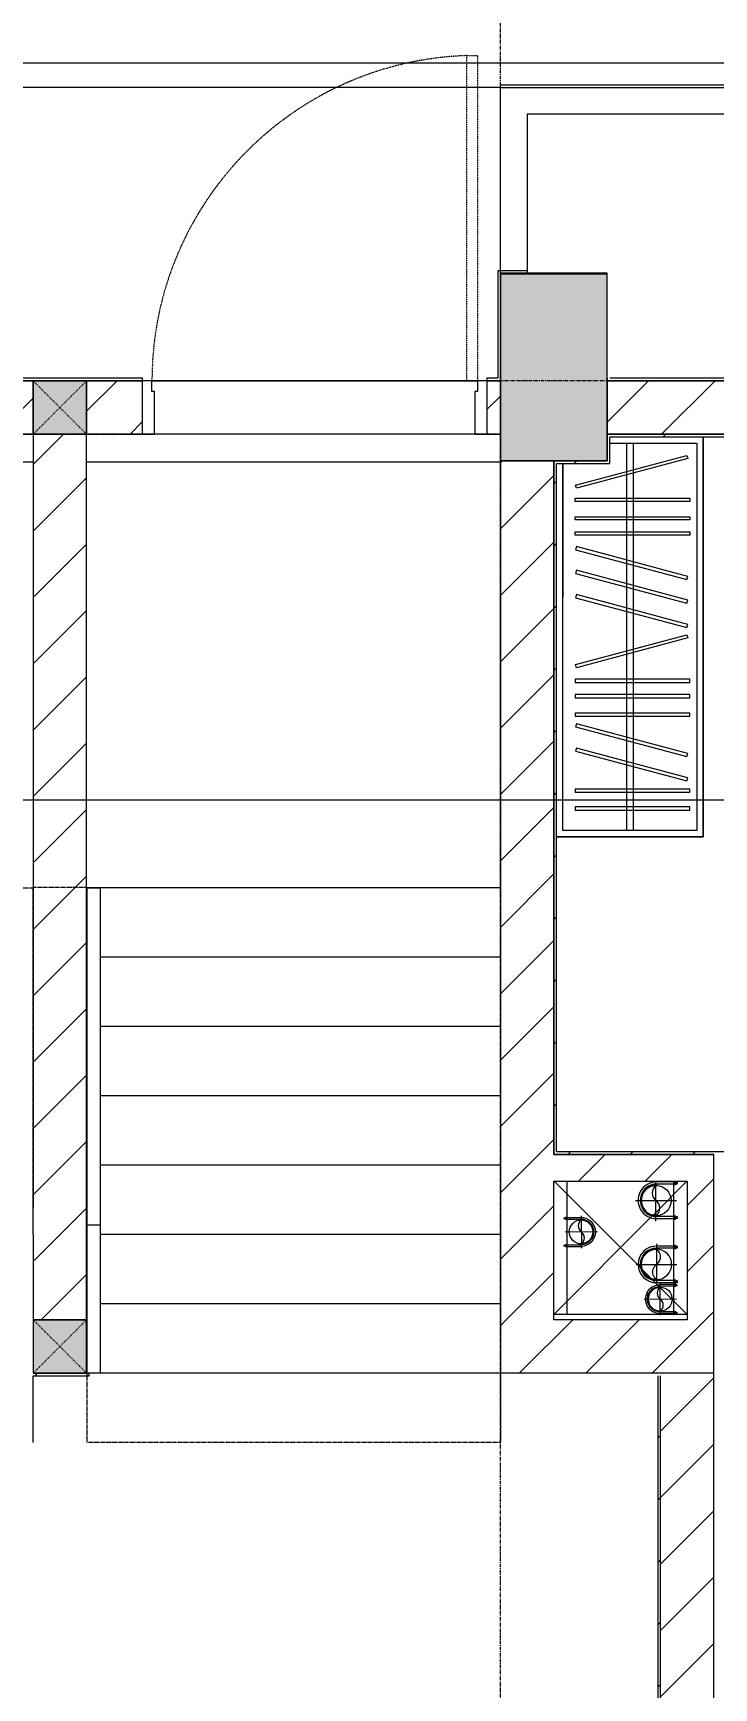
# Model space of a CAD drawing. Header units: millimetres. Extents: x 5356 to 209803, y -16346 to 109894.
# Drawn here: x 116502 to 119053, y 73337 to 79541 of the extents above; entities that cross this region are included whole.
import ezdxf

# ---------------------------------------------------------------- set-up
doc = ezdxf.new("R2010")
doc.units = ezdxf.units.MM
for name, pattern in [('Dash', [6, 3, -3]), ('Grid Line', [22.225, 12.7, -3.175, 3.175, -3.175]), ('IMPORT-CENTER _3_', [10.16, 6.35, -1.27, 1.27, -1.27]), ('NET VAN', [1.06, 0.53, -0.53]), ('Overhead', [3.96875, 2.38125, -1.5875])]:
    doc.linetypes.add(name, pattern=pattern)
for name, color, linetype, lineweight in [('0-1', 7, 'Continuous', 5), ('0-2', 9, 'Continuous', 9), ('A-ANNO-DIMS', 211, 'Continuous', 9), ('A-ANNO-DIMS-220', 211, 'Continuous', 9), ('A-DETL-GENF-2', 9, 'NET VAN', 9), ('A-DOOR', 31, 'Continuous', 9), ('A-DOOR-FRAM', 31, 'Continuous', 9), ('A-FLOR', 192, 'Continuous', 9), ('A-FLOR-1', 9, 'Continuous', 9), ('A-FLOR-HRAL', 11, 'Continuous', 9), ('A-WALL', 113, 'Continuous', 9), ('A-WALL-3', 113, 'Continuous', 18), ('A-WALL-PATT-2', 9, 'Continuous', 9), ('A-WALL-PATT-3', 111, 'Continuous', 9), ('G-IMPT', 8, 'Continuous', 9), ('G-IMPT-2', 8, 'IMPORT-CENTER _3_', 9), ('I-FURN-1', 9, 'Continuous', 9), ('I-WALL-1', 253, 'Continuous', 18), ('I-WALL-3', 2, 'Continuous', 18), ('M-EQPM', 50, 'Continuous', 9), ('S-BEAM-1', 9, 'Continuous', 9), ('S-COLS', 52, 'Continuous', 9), ('S-COLS-1', 254, 'Continuous', 5), ('S-COLS-2', 253, 'Continuous', 18), ('S-COLS-4', 52, 'Continuous', 18), ('S-COLS-5', 52, 'Dash', 9), ('S-COLS-HDLN', 52, 'Dash', 9), ('S-GRID-1', 1, 'Grid Line', 9), ('S-STRS', 31, 'Continuous', 9), ('S-STRS-MBND', 31, 'Overhead', 9)]:
    doc.layers.add(name, color=color, linetype=linetype, lineweight=lineweight)
doc.styles.add('Arial_2', font='arial_0.ttf', dxfattribs={"width": 0.9, "height": 660})
doc.dimstyles.new('1_Dim_chi_tiet_khu_đất_2', dxfattribs={"dimscale": 304.8, "dimtxt": 673.371204, "dimasz": 0.866142, "dimexe": 0.721785, "dimexo": 0.0625, "dimgap": 0.072178, "dimtad": 1, "dimdec": 0, "dimrnd": 5, "dimzin": 0, "dimdsep": 46, "dimtxsty": 'Arial_2', "dimblk1": 'OBLIQUE', "dimblk2": 'OBLIQUE', "dimsah": 1, "dimcen": 0.09, "dimdle": 0.721785, "dimazin": 0, "dimtfac": 1, "dimtdec": 4, "dimtix": 1, "dimtmove": 0, "dimatfit": 3, "dimfxl": 2.165354, "dimfxlon": 1, "dimtvp": 1, "dimtolj": 1, "dimtzin": 0, "dimarcsym": 2})
pattern_1 = [(45, (0, 0), (-116.67262, 116.67262), [])]
pattern_2 = [(45, (0, 0), (-124.4508, 124.4508), [])]

# ---------------------------------------------------------------- blocks, each defined once
blk = doc.blocks.new('NCV_TKTC_KET CAU_rvt-1-TKCS_MB ĐỊNH VỊ MỐC TỌA ĐỘ CÔNG TRÌNH')
at = {"layer": 'S-COLS-1'}
blk.add_hatch(color=256, dxfattribs=at).paths.add_polyline_path([(118252.6, 77936.9), (118652.6, 77936.9), (118652.6, 78636.9), (118252.6, 78636.9), (118252.6, 78334.4)])
at = {"layer": 'A-FLOR-1'}
blk.add_line((118952.5, 74737.4), (118452.6, 74737.4), dxfattribs=at)
at = {"layer": 'S-BEAM-1'}
for p, q in [((114952.6, 77933.3), (116502.6, 77933.3)), ((116702.6, 77933.3), (118252.6, 77933.3))]:
    blk.add_line(p, q, dxfattribs=at)
at = {"layer": 'S-COLS-2'}
for p, q in [((118652.6, 78636.9), (118252.6, 78636.9)), ((118252.6, 78636.9), (118252.6, 77936.9)), ((118652.6, 77936.9), (118652.6, 78636.9)), ((118252.6, 77936.9), (118652.6, 77936.9))]:
    blk.add_line(p, q, dxfattribs=at)
blk = doc.blocks.new('TU QUAN AO-SUITE ROOM_3 - TU QUAN AO-SUITE ROOM_3-V130-TKCS_MB ĐỊNH VỊ MỐC TỌA ĐỘ CÔNG TRÌNH')
at = {"layer": 'I-FURN-1'}
for p, q in [((0, -1500), (0, 0)), ((0, 0), (0, -1500)), ((-350, -24), (-24, -24)), ((-287, -24), (-287, -576)), ((-263, -24), (-263, -576)), ((-24, -24), (-24, -1476)), ((-526, -1476), (-526, -100)), ((-526, -100), (-526, -600)), ((-478.3, -181.1), (-61.3, -69.4)), ((-58.2, -80.9), (-475.2, -192.7)), ((-61.3, -69.4), (-58.2, -80.9)), ((-475.2, -192.7), (-478.3, -181.1)), ((-480.1, -229.7), (-50.1, -229.7)), ((-480.1, -241.7), (-480.1, -229.7)), ((-50.1, -241.7), (-480.1, -241.7)), ((-50.1, -229.7), (-50.1, -241.7)), ((-480.1, -299.2), (-50.1, -299.2)), ((-480.1, -311.2), (-480.1, -299.2)), ((-50.1, -299.2), (-50.1, -311.2)), ((-50.1, -311.2), (-480.1, -311.2)), ((-480.1, -356.4), (-50.1, -356.4)), ((-480.1, -368.4), (-480.1, -356.4)), ((-50.1, -368.4), (-480.1, -368.4)), ((-50.1, -356.4), (-50.1, -368.4)), ((-475.2, -411.5), (-478.3, -423.1)), ((-478.3, -423.1), (-61.3, -534.9)), ((-58.2, -523.3), (-475.2, -411.5)), ((-475.2, -500.3), (-478.3, -511.9)), ((-478.3, -511.9), (-61.3, -623.6)), ((-58.2, -612.1), (-475.2, -500.3)), ((-61.3, -534.9), (-58.2, -523.3)), ((-526, -1476), (-526, -600)), ((-475.2, -591.5), (-478.3, -603.1)), ((-478.3, -603.1), (-61.3, -714.9)), ((-58.2, -703.3), (-475.2, -591.5)), ((-287, -576), (-287, -1476)), ((-263, -576), (-263, -1476)), ((-61.3, -623.6), (-58.2, -612.1)), ((-478.3, -853.9), (-61.3, -742.1)), ((-61.3, -714.9), (-58.2, -703.3)), ((-61.3, -742.1), (-58.2, -753.7)), ((-58.2, -753.7), (-475.2, -865.5)), ((-475.2, -865.5), (-478.3, -853.9)), ((-480.1, -908.6), (-480.1, -920.6)), ((-480.1, -908.6), (-480.1, -920.6)), ((-50.1, -908.6), (-480.1, -908.6)), ((-480.1, -920.6), (-50.1, -920.6)), ((-50.1, -920.6), (-50.1, -908.6)), ((-480.1, -965.8), (-480.1, -977.8)), ((-480.1, -965.8), (-480.1, -977.8)), ((-50.1, -965.8), (-480.1, -965.8)), ((-480.1, -977.8), (-50.1, -977.8)), ((-50.1, -977.8), (-50.1, -965.8)), ((-480.1, -1035.3), (-480.1, -1047.3)), ((-480.1, -1035.3), (-480.1, -1047.3)), ((-50.1, -1035.3), (-480.1, -1035.3)), ((-480.1, -1047.3), (-50.1, -1047.3)), ((-50.1, -1047.3), (-50.1, -1035.3)), ((-475.2, -1075.3), (-478.3, -1086.9)), ((-478.3, -1086.9), (-61.3, -1198.6)), ((-58.2, -1187.1), (-475.2, -1075.3)), ((-475.2, -1166.5), (-478.3, -1178.1)), ((-478.3, -1178.1), (-61.3, -1289.9)), ((-58.2, -1278.3), (-475.2, -1166.5)), ((-61.3, -1198.6), (-58.2, -1187.1)), ((-61.3, -1289.9), (-58.2, -1278.3)), ((-480.1, -1320.5), (-480.1, -1332.5)), ((-480.1, -1320.5), (-480.1, -1332.5)), ((-50.1, -1320.5), (-480.1, -1320.5)), ((-480.1, -1332.5), (-50.1, -1332.5)), ((-50.1, -1332.5), (-50.1, -1320.5)), ((-480.1, -1386.9), (-480.1, -1398.9)), ((-480.1, -1386.9), (-480.1, -1398.9)), ((-50.1, -1386.9), (-480.1, -1386.9)), ((-480.1, -1398.9), (-50.1, -1398.9)), ((-50.1, -1398.9), (-50.1, -1386.9)), ((-24, -1476), (-526, -1476)), ((-550, -1500), (0, -1500)), ((0, -1500), (-550, -1500))]:
    blk.add_line(p, q, dxfattribs=at)
blk = doc.blocks.new('NCV_TKTC_TANG 1_rvt-1-TKCS_MB ĐỊNH VỊ MỐC TỌA ĐỘ CÔNG TRÌNH')
at = {"layer": 'A-WALL-PATT-2'}
h = blk.add_hatch(dxfattribs=at)
h.set_pattern_fill('FP_3', color=256, style=0, pattern_type=2)
h.set_pattern_definition(pattern_1)
h.paths.add_polyline_path([(122242.6, 78026.9), (122252.6, 78026.9), (122252.6, 78036.9), (118652.6, 78036.9), (118652.6, 78026.9), (121558, 78026.9)])
h = blk.add_hatch(dxfattribs=at)
h.set_pattern_fill('FP_3', color=256, style=0, pattern_type=2)
h.set_pattern_definition(pattern_1)
h.paths.add_polyline_path([(118462.6, 75346.9), (118462.6, 77936.9), (118452.6, 77936.9), (118452.6, 75346.9)])
h = blk.add_hatch(dxfattribs=at)
h.set_pattern_fill('FP_3', color=256, style=0, pattern_type=2)
h.set_pattern_definition(pattern_1)
h.paths.add_polyline_path([(118662.6, 77926.9), (118662.6, 77936.9), (118462.6, 77936.9), (118462.6, 77926.9)])
h = blk.add_hatch(dxfattribs=at)
h.set_pattern_fill('FP_3', color=256, style=0, pattern_type=2)
h.set_pattern_definition(pattern_1)
h.paths.add_polyline_path([(119152.6, 75336.9), (119152.6, 75346.9), (118452.6, 75346.9), (118452.6, 75336.9), (119137.2, 75336.9)])
h.paths.add_polyline_path([(119952.6, 75336.9), (122752.6, 75336.9), (122752.6, 75346.9), (119952.6, 75346.9)])
at = {"layer": 'I-WALL-1'}
for p, q in [((120852.6, 78036.9), (118652.6, 78036.9)), ((118652.6, 78036.9), (118652.6, 78026.9)), ((118652.6, 78026.9), (118652.6, 77936.9)), ((118662.6, 78026.9), (122242.6, 78026.9)), ((118662.6, 77936.9), (118662.6, 78026.9)), ((118462.6, 77936.9), (118452.6, 77936.9)), ((118452.6, 77936.9), (118452.6, 75346.9)), ((118652.6, 77936.9), (118462.6, 77936.9)), ((118462.6, 75346.9), (118462.6, 77926.9)), ((118462.6, 77926.9), (118662.6, 77926.9)), ((118662.6, 77926.9), (118662.6, 77936.9)), ((118452.6, 75346.9), (118452.6, 75336.9)), ((118452.6, 75336.9), (119052.6, 75336.9)), ((119152.6, 75346.9), (118462.6, 75346.9))]:
    blk.add_line(p, q, dxfattribs=at)
at = {"layer": 'I-FURN-1'}
blk.add_blockref('TU QUAN AO-SUITE ROOM_3 - TU QUAN AO-SUITE ROOM_3-V130-TKCS_MB ĐỊNH VỊ MỐC TỌA ĐỘ CÔNG TRÌNH', (119012.6, 78026.9), dxfattribs=at)
blk = doc.blocks.new('FD_01 - FD_01-1200x2200mm-1787917-TKCS_MB ĐỊNH VỊ MỐC TỌA ĐỘ CÔNG TRÌNH')
at = {"layer": 'A-DETL-GENF-2'}
for p, q in [((570, 100), (570, 1320)), ((570, 1320), (610, 1320)), ((610, 1320), (610, 100)), ((610, 100), (570, 100))]:
    blk.add_line(p, q, dxfattribs=at)
blk.add_arc((610, 100), 1220, 91.87889, 180, dxfattribs=at)
at = {"layer": 'A-DOOR-FRAM'}
for p, q in [((-610, 100), (-645, 100)), ((-610, 60), (-610, 100)), ((645, 100), (610, 100)), ((610, 100), (610, 60)), ((-600, 60), (-610, 60)), ((-600, -100), (-600, 60)), ((610, 60), (600, 60)), ((600, 60), (600, -100)), ((-645, -100), (-600, -100)), ((600, -100), (645, -100))]:
    blk.add_line(p, q, dxfattribs=at)
blk = doc.blocks.new('Top Rail Type - Top Rail_Internal_-1748001-TKCS_MB ĐỊNH VỊ MỐC TỌA ĐỘ CÔNG TRÌNH')
at = {"layer": 'A-FLOR-HRAL'}
for p, q in [((116703, 76336.9), (116753, 76336.9)), ((116703, 75071.6), (116703, 76336.9)), ((116753, 76336.9), (116753, 75071.6)), ((116753, 75071.6), (116703, 75071.6))]:
    blk.add_line(p, q, dxfattribs=at)
blk = doc.blocks.new('Top Rail Type - Top Rail_Internal_-V187-TKCS_MB ĐỊNH VỊ MỐC TỌA ĐỘ CÔNG TRÌNH')
at = {"layer": 'A-FLOR-HRAL'}
for p, q in [((116753, 76336.9), (116703, 76336.9)), ((116703, 76336.9), (116703, 74516.9)), ((116753, 76336.9), (116753, 74516.9)), ((116753, 74516.9), (116703, 74516.9))]:
    blk.add_line(p, q, dxfattribs=at)
blk = doc.blocks.new('TKTC_XREF_251221_MB TANG 1 - TKTC_XREF_260130_MB TANG 1_dwg_CUM U_DN100-4202115-TKCS_MB ĐỊNH VỊ MỐC TỌA ĐỘ CÔNG TRÌNH')
at = {"layer": 'G-IMPT'}
blk.add_hatch(color=256, dxfattribs=at).paths.add_polyline_path([(0, -61), (0, -57), (14.8, -55.1), (28.5, -49.4), (40.3, -40.3), (49.4, -28.5), (55.1, -14.8), (57, 0), (55.1, 14.8), (49.4, 28.5), (40.3, 40.3), (28.5, 49.4), (14.8, 55.1), (0, 57), (0, 61), (15.8, 58.9), (35.6, 48.9), (43.1, 43.1), (52.8, 30.5), (58.9, 15.8), (61, 0), (58.9, -15.8), (52.8, -30.5), (43.1, -43.1), (30.5, -52.8), (15.8, -58.9)])
for p, q in [((-79.1, 66.6), (-79.1, 63.4)), ((-76.6, 66.6), (-76.6, 63.4)), ((-74.6, 66.6), (-74.6, 63.4)), ((-72.7, 69.3), (-72.7, 60.7)), ((-66.9, 67.9), (-71.7, 67.9)), ((-66.9, 62.1), (-71.7, 62.1)), ((-65, 69), (0, 69)), ((-79.1, -63.4), (-79.1, -66.6)), ((-76.6, -63.4), (-76.6, -66.6)), ((-74.6, -63.4), (-74.6, -66.6)), ((-72.7, -60.7), (-72.7, -69.3)), ((-66.9, -62.1), (-71.7, -62.1)), ((-66.9, -67.9), (-71.7, -67.9)), ((-65, -69), (0, -69))]:
    blk.add_line(p, q, dxfattribs=at)
at = {"layer": 'G-IMPT', "flags": 128}
for points in [[(-72.7, 67.6), (-78.1, 67.6), (-78.1, 62.4), (-72.7, 62.4)], [(-71.7, 59.2), (-66.9, 59.2), (-66.9, 70.8), (-71.7, 70.8)], [(-66.9, 70.8), (-66.9, 72.7), (-65, 72.7), (-65, 57.3), (-66.9, 57.3), (-66.9, 59.2)], [(-65, 61), (0, 61), (0, 57)], [(-72.7, -62.4), (-78.1, -62.4), (-78.1, -67.6), (-72.7, -67.6)], [(-71.7, -70.8), (-66.9, -70.8), (-66.9, -59.2), (-71.7, -59.2)], [(-66.9, -59.2), (-66.9, -57.3), (-65, -57.3), (-65, -72.7), (-66.9, -72.7), (-66.9, -70.8)], [(-65, -61), (0, -61), (0, -57)]]:
    blk.add_lwpolyline(points, dxfattribs=at)
at = {"layer": 'G-IMPT'}
for centre, radius, start, end in [((-78.1, 66.6), 0.96, 90, 180), ((-78.1, 63.4), 0.96, 180, 270), ((-71.1, 69.3), 1.56, 112.61986, 247.38014), ((-67.9, 65), 4.8, 143.1301, 216.8699), ((-71.1, 60.7), 1.56, 112.61986, 247.38014), ((0, 0), 69, 270, 90), ((0, 0), 61, 270, 90), ((0, 0), 57, 270, 90), ((-78.1, -63.4), 0.96, 90, 180), ((-78.1, -66.6), 0.96, 180, 270), ((-71.1, -60.7), 1.56, 112.61986, 247.38014), ((-67.9, -65), 4.8, 143.1301, 216.8699), ((-71.1, -69.3), 1.56, 112.61986, 247.38014)]:
    blk.add_arc(centre, radius, start, end, dxfattribs=at)
blk = doc.blocks.new('TKTC_XREF_251221_MB TANG 1 - TKTC_XREF_260130_MB TANG 1_dwg_$cc-4202117-TKCS_MB ĐỊNH VỊ MỐC TỌA ĐỘ CÔNG TRÌNH')
at = {"layer": 'G-IMPT'}
blk.add_circle((0, 0), 0.5, dxfattribs=at)
for centre, radius, start, end in [((0, 0), 0.5, 90, 270), ((0.188, 0.25), 0.313, 126.8699, 233.1301), ((-0.188, -0.25), 0.313, 306.8699, 53.1301)]:
    blk.add_arc(centre, radius, start, end, dxfattribs=at)
at = {"layer": 'G-IMPT-2'}
for p, q in [((-0.673, 0), (0.673, 0)), ((0, -0.673), (0, 0.673))]:
    blk.add_line(p, q, dxfattribs=at)
blk = doc.blocks.new('TKTC_XREF_251221_MB TANG 1 - TKTC_XREF_260130_MB TANG 1_dwg_$cc-V316-TKCS_MB ĐỊNH VỊ MỐC TỌA ĐỘ CÔNG TRÌNH')
at = {"layer": 'G-IMPT'}
blk.add_circle((0, 0), 0.5, dxfattribs=at)
for centre, radius, start, end in [((0, 0), 0.5, 90, 270), ((0.188, 0.25), 0.313, 126.8699, 233.1301), ((-0.188, -0.25), 0.313, 306.8699, 53.1301)]:
    blk.add_arc(centre, radius, start, end, dxfattribs=at)
at = {"layer": 'G-IMPT-2'}
for p, q in [((0, -0.673), (0, 0.643)), ((-0.673, 0), (0.673, 0))]:
    blk.add_line(p, q, dxfattribs=at)
blk = doc.blocks.new('TKTC_XREF_251221_MB TANG 1 - TKTC_XREF_260130_MB TANG 1_dwg_$cc-4202118-TKCS_MB ĐỊNH VỊ MỐC TỌA ĐỘ CÔNG TRÌNH')
at = {"layer": 'G-IMPT'}
blk.add_circle((0, 0), 0.5, dxfattribs=at)
for centre, radius, start, end in [((0, 0), 0.5, 90, 270), ((0.188, 0.25), 0.313, 126.8699, 233.1301), ((-0.188, -0.25), 0.313, 306.8699, 53.1301)]:
    blk.add_arc(centre, radius, start, end, dxfattribs=at)
at = {"layer": 'G-IMPT-2'}
for p, q in [((-0.673, 0), (0.673, 0)), ((0, -0.673), (0, 0.673))]:
    blk.add_line(p, q, dxfattribs=at)
blk = doc.blocks.new('TKTC_XREF_251221_MB TANG 1 - TKTC_XREF_260130_MB TANG 1_dwg_$cc-4202122-TKCS_MB ĐỊNH VỊ MỐC TỌA ĐỘ CÔNG TRÌNH')
at = {"layer": 'G-IMPT'}
blk.add_circle((0, 0), 0.5, dxfattribs=at)
for centre, radius, start, end in [((0, 0), 0.5, 90, 270), ((0.188, 0.25), 0.313, 126.8699, 233.1301), ((-0.188, -0.25), 0.313, 306.8699, 53.1301)]:
    blk.add_arc(centre, radius, start, end, dxfattribs=at)
at = {"layer": 'G-IMPT-2'}
for p, q in [((0, -0.673), (0, 0.673)), ((-0.673, 0), (0.673, 0))]:
    blk.add_line(p, q, dxfattribs=at)
blk = doc.blocks.new('TKTC_XREF_251221_MB TANG 1 - TKTC_XREF_260130_MB TANG 1_dwg_CUM U_DN100-4202112-TKCS_MB ĐỊNH VỊ MỐC TỌA ĐỘ CÔNG TRÌNH')
at = {"layer": 'G-IMPT'}
blk.add_hatch(color=256, dxfattribs=at).paths.add_polyline_path([(0, 61), (0, 57), (14.8, 55.1), (28.5, 49.4), (40.3, 40.3), (49.4, 28.5), (55.1, 14.8), (57, 0), (55.1, -14.8), (49.4, -28.5), (40.3, -40.3), (28.5, -49.4), (14.8, -55.1), (0, -57), (0, -61), (15.8, -58.9), (30.5, -52.8), (43.1, -43.1), (52.8, -30.5), (58.9, -15.8), (61, 0), (58.9, 15.8), (52.8, 30.5), (43.1, 43.1), (30.5, 52.8), (15.8, 58.9)])
for p, q in [((-79.1, 66.6), (-79.1, 63.4)), ((-76.6, 66.6), (-76.6, 63.4)), ((-74.6, 66.6), (-74.6, 63.4)), ((-72.7, 69.3), (-72.7, 60.7)), ((-66.9, 67.9), (-71.7, 67.9)), ((-65, 69), (0, 69)), ((-66.9, 62.1), (-71.7, 62.1)), ((-72.7, -60.7), (-72.7, -69.3)), ((-66.9, -62.1), (-71.7, -62.1)), ((-79.1, -63.4), (-79.1, -66.6)), ((-76.6, -63.4), (-76.6, -66.6)), ((-74.6, -63.4), (-74.6, -66.6)), ((-66.9, -67.9), (-71.7, -67.9)), ((-65, -69), (0, -69))]:
    blk.add_line(p, q, dxfattribs=at)
at = {"layer": 'G-IMPT', "flags": 128}
for points in [[(-72.7, 67.6), (-78.1, 67.6), (-78.1, 62.4), (-72.7, 62.4)], [(-71.7, 59.2), (-66.9, 59.2), (-66.9, 70.8), (-71.7, 70.8)], [(-66.9, 70.8), (-66.9, 72.7), (-65, 72.7), (-65, 57.3), (-66.9, 57.3), (-66.9, 59.2)], [(-65, 61), (0, 61), (0, 57)], [(-71.7, -70.8), (-66.9, -70.8), (-66.9, -59.2), (-71.7, -59.2)], [(-66.9, -59.2), (-66.9, -57.3), (-65, -57.3), (-65, -72.7), (-66.9, -72.7), (-66.9, -70.8)], [(-65, -61), (0, -61), (0, -57)], [(-72.7, -62.4), (-78.1, -62.4), (-78.1, -67.6), (-72.7, -67.6)]]:
    blk.add_lwpolyline(points, dxfattribs=at)
at = {"layer": 'G-IMPT'}
for centre, radius, start, end in [((-78.1, 66.6), 0.96, 90, 180), ((-78.1, 63.4), 0.96, 180, 270), ((-71.1, 69.3), 1.56, 112.61986, 247.38014), ((-67.9, 65), 4.8, 143.1301, 216.8699), ((0, 0), 69, 270, 90), ((-71.1, 60.7), 1.56, 112.61986, 247.38014), ((0, 0), 61, 270, 90), ((0, 0), 57, 270, 90), ((-71.1, -60.7), 1.56, 112.61986, 247.38014), ((-67.9, -65), 4.8, 143.1301, 216.8699), ((-78.1, -63.4), 0.96, 90, 180), ((-78.1, -66.6), 0.96, 180, 270), ((-71.1, -69.3), 1.56, 112.61986, 247.38014)]:
    blk.add_arc(centre, radius, start, end, dxfattribs=at)
blk = doc.blocks.new('TKTC_XREF_251221_MB TANG 1 - TKTC_XREF_260130_MB TANG 1_dwg_CUM U_DN100-V317-TKCS_MB ĐỊNH VỊ MỐC TỌA ĐỘ CÔNG TRÌNH')
at = {"layer": 'G-IMPT'}
blk.add_hatch(color=256, dxfattribs=at).paths.add_polyline_path([(0, 61), (0, 57), (14.8, 55.1), (28.5, 49.4), (40.3, 40.3), (49.4, 28.5), (55.1, 14.8), (57, 0), (55.1, -14.8), (49.4, -28.5), (40.3, -40.3), (28.5, -49.4), (14.8, -55.1), (0, -57), (0, -61), (15.8, -58.9), (30.5, -52.8), (43.1, -43.1), (52.8, -30.5), (58.9, -15.8), (61, 0), (58.9, 15.8), (52.8, 30.5), (43.1, 43.1), (30.5, 52.8), (15.8, 58.9)])
for p, q in [((-79.1, 66.6), (-79.1, 63.4)), ((-76.6, 66.6), (-76.6, 63.4)), ((-74.6, 66.6), (-74.6, 63.4)), ((-72.7, 69.3), (-72.7, 60.7)), ((-66.9, 67.9), (-71.7, 67.9)), ((-65, 69), (0, 69)), ((-66.9, 62.1), (-71.7, 62.1)), ((-72.7, -60.7), (-72.7, -69.3)), ((-66.9, -62.1), (-71.7, -62.1)), ((-79.1, -63.4), (-79.1, -66.6)), ((-76.6, -63.4), (-76.6, -66.6)), ((-74.6, -63.4), (-74.6, -66.6)), ((-66.9, -67.9), (-71.7, -67.9)), ((-66.9, -72.7), (-66.9, -70.8)), ((-65, -69), (0, -69))]:
    blk.add_line(p, q, dxfattribs=at)
at = {"layer": 'G-IMPT', "flags": 128}
for points in [[(-72.7, 67.6), (-78.1, 67.6), (-78.1, 62.4), (-72.7, 62.4)], [(-71.7, 59.2), (-66.9, 59.2), (-66.9, 70.8), (-71.7, 70.8)], [(-66.9, 70.8), (-66.9, 72.7), (-65, 72.7), (-65, 57.3), (-66.9, 57.3), (-66.9, 59.2)], [(-65, 61), (0, 61), (0, 57)], [(-71.7, -70.8), (-66.9, -70.8), (-66.9, -59.2), (-71.7, -59.2)], [(-66.9, -59.2), (-66.9, -57.3), (-65, -57.3), (-65, -72.3)], [(-65, -61), (0, -61), (0, -57)], [(-72.7, -62.4), (-78.1, -62.4), (-78.1, -67.6), (-72.7, -67.6)]]:
    blk.add_lwpolyline(points, dxfattribs=at)
at = {"layer": 'G-IMPT'}
for centre, radius, start, end in [((-78.1, 66.6), 0.96, 90, 180), ((-78.1, 63.4), 0.96, 180, 270), ((-71.1, 69.3), 1.56, 112.61986, 247.38014), ((-67.9, 65), 4.8, 143.1301, 216.8699), ((0, 0), 69, 270, 90), ((-71.1, 60.7), 1.56, 112.61986, 247.38014), ((0, 0), 61, 270, 90), ((0, 0), 57, 270, 90), ((-71.1, -60.7), 1.56, 112.61986, 247.38014), ((-67.9, -65), 4.8, 143.1301, 216.8699), ((-78.1, -63.4), 0.96, 90, 180), ((-78.1, -66.6), 0.96, 180, 270), ((-71.1, -69.3), 1.56, 112.61986, 247.38014)]:
    blk.add_arc(centre, radius, start, end, dxfattribs=at)
blk = doc.blocks.new('TKTC_XREF_251221_MB TANG 1 - TKTC_XREF_260130_MB TANG 1_dwg-4202109-TKCS_MB ĐỊNH VỊ MỐC TỌA ĐỘ CÔNG TRÌNH')
at = {"layer": 'G-IMPT'}
blk.add_line((-84949.1, -323109.7), (-86239.1, -323109.7), dxfattribs=at)
at = {"layer": 'G-IMPT', "flags": 128}
for points in [[(-84499.1, -322709.7), (-84499.1, -322706), (-84899.1, -322706)], [(-84649.4, -326109.7), (-84649.4, -326609.5), (-84699.1, -326609.2)], [(-84199.5, -326109.7), (-84199.5, -326609.5), (-84249.2, -326609.2), (-84249.2, -326109.7)]]:
    blk.add_lwpolyline(points, dxfattribs=at)
for name, p, xscale, yscale, zscale, rotation in [('TKTC_XREF_251221_MB TANG 1 - TKTC_XREF_260130_MB TANG 1_dwg_$cc-V316-TKCS_MB ĐỊNH VỊ MỐC TỌA ĐỘ CÔNG TRÌNH', (-84316.1, -326182.8), 113.7150000000092, 113.7150000000092, 113.7150000000092, 359.9990086636432), ('TKTC_XREF_251221_MB TANG 1 - TKTC_XREF_260130_MB TANG 1_dwg_CUM U_DN100-V317-TKCS_MB ĐỊNH VỊ MỐC TỌA ĐỘ CÔNG TRÌNH', (-84314.3, -326181.8), 0.9975000000000005, 0.9975000000000005, 0.9975000000000005, 180.000991338195), ('TKTC_XREF_251221_MB TANG 1 - TKTC_XREF_260130_MB TANG 1_dwg_$cc-4202118-TKCS_MB ĐỊNH VỊ MỐC TỌA ĐỘ CÔNG TRÌNH', (-84595.7, -326300.2), 90.00000000005119, 90.00000000005119, 90.00000000005119, 180.3740267799373), ('TKTC_XREF_251221_MB TANG 1 - TKTC_XREF_260130_MB TANG 1_dwg_CUM U_DN100-4202112-TKCS_MB ĐỊNH VỊ MỐC TỌA ĐỘ CÔNG TRÌNH', (-84314.2, -326421.9), 0.9974999999999965, 0.9974999999999965, 0.9974999999999965, 180.0009913385626), ('TKTC_XREF_251221_MB TANG 1 - TKTC_XREF_260130_MB TANG 1_dwg_$cc-4202117-TKCS_MB ĐỊNH VỊ MỐC TỌA ĐỘ CÔNG TRÌNH', (-84300.3, -326552.1), 90.00000000005119, 90.00000000005119, 90.00000000005119, 0.3740267799372842)]:
    blk.add_blockref(name, p, dxfattribs=dict(xscale=xscale, yscale=yscale, zscale=zscale, rotation=rotation))
at = {"extrusion": (0, 0, -1)}
for name, p, xscale, yscale, zscale, rotation in [('TKTC_XREF_251221_MB TANG 1 - TKTC_XREF_260130_MB TANG 1_dwg_CUM U_DN100-4202115-TKCS_MB ĐỊNH VỊ MỐC TỌA ĐỘ CÔNG TRÌNH', (84597.7, -326300.2), 0.7894736842105242, 0.7894736842105242, -0.7894736842105242, 179.6259732184666), ('TKTC_XREF_251221_MB TANG 1 - TKTC_XREF_260130_MB TANG 1_dwg_$cc-4202122-TKCS_MB ĐỊNH VỊ MỐC TỌA ĐỘ CÔNG TRÌNH', (84314.2, -326421.9), 113.7150000000092, 113.7150000000092, -113.7150000000092, 179.9990086636432), ('TKTC_XREF_251221_MB TANG 1 - TKTC_XREF_260130_MB TANG 1_dwg_CUM U_DN100-4202115-TKCS_MB ĐỊNH VỊ MỐC TỌA ĐỘ CÔNG TRÌNH', (84300.3, -326552.2), 0.7894736842105242, 0.7894736842105242, -0.7894736842105242, 359.6259732184666)]:
    blk.add_blockref(name, p, dxfattribs=dict(at, xscale=xscale, yscale=yscale, zscale=zscale, rotation=rotation))
blk = doc.blocks.new('TKTC_XREF_251221_MB TANG 1 - TKTC_XREF_251221_MB TANG 1-2038492-TKCS_MB ĐỊNH VỊ MỐC TỌA ĐỘ CÔNG TRÌNH')
blk.add_blockref('TKTC_XREF_251221_MB TANG 1 - TKTC_XREF_260130_MB TANG 1_dwg-4202109-TKCS_MB ĐỊNH VỊ MỐC TỌA ĐỘ CÔNG TRÌNH', (169499.1, 384109.7))
blk = doc.blocks.new('G1_SOF - BO TRU - 200x200-3944908-TKCS_MB ĐỊNH VỊ MỐC TỌA ĐỘ CÔNG TRÌNH')
at = {"layer": 'S-COLS-HDLN'}
for p, q in [((-100, -100), (100, 100)), ((100, -100), (-100, 100))]:
    blk.add_line(p, q, dxfattribs=at)
blk = doc.blocks.new('G1_SOF - BO TRU - 200x200-3051103-TKCS_MB ĐỊNH VỊ MỐC TỌA ĐỘ CÔNG TRÌNH')
at = {"layer": 'S-COLS-HDLN'}
for p, q in [((-100, -100), (100, 100)), ((100, -100), (-100, 100))]:
    blk.add_line(p, q, dxfattribs=at)
blk = doc.blocks.new('DIMBLOCK9-TKCS_MB ĐỊNH VỊ MỐC TỌA ĐỘ CÔNG TRÌNH')
at = {"layer": 'A-ANNO-DIMS-220'}
for p, q in [((33652.6, 77326.3), (33652.6, 76446.3)), ((33652.6, 76666.3), (33652.6, 77326.3)), ((127252.6, 77326.3), (127252.6, 76446.3)), ((127252.6, 76666.3), (127252.6, 77326.3)), ((33432.6, 76666.3), (127472.6, 76666.3))]:
    blk.add_line(p, q, dxfattribs=at)
at = {"layer": 'A-ANNO-DIMS-220', "lineweight": 25}
for p, q in [((33652.6, 76666.3), (33784.6, 76798.3)), ((127252.6, 76666.3), (127384.6, 76798.3)), ((33652.6, 76666.3), (33520.6, 76534.3)), ((127252.6, 76666.3), (127120.6, 76534.3))]:
    blk.add_line(p, q, dxfattribs=at)
at = {"layer": 'A-ANNO-DIMS-220', "color": 0, "insert": (79313, 77545.2), "char_height": 660, "width": 2734.923, "attachment_point": 1, "line_spacing_factor": 0.941778, "style": 'Arial_2'}
blk.add_mtext('93600', dxfattribs=at)
blk = doc.blocks.new('_Oblique')
at = {"color": 0, "linetype": 'ByBlock', "lineweight": -2}
blk.add_line((-0.5, -0.5), (0.5, 0.5), dxfattribs=at)

msp = doc.modelspace()

# ---------------------------------------------------------------- hatches: boundary and pattern name
at = {"layer": 'A-WALL-PATT-3'}
h = msp.add_hatch(dxfattribs=at)
h.set_pattern_fill('FP_1', color=256, style=0, pattern_type=2)
h.set_pattern_definition(pattern_2)
h.paths.add_polyline_path([(116712.6, 78036.9), (116912.6, 78036.9), (116912.6, 78236.9), (116702.6, 78236.9), (116702.6, 78036.9)])
h.paths.add_polyline_path([(118252.6, 78036.9), (118252.6, 78236.9), (118202.6, 78236.9), (118202.6, 78036.9)])
h.paths.add_polyline_path([(114952.6, 78036.9), (115002.6, 78036.9), (115002.6, 78236.9), (114952.6, 78236.9)])
h.paths.add_polyline_path([(116292.6, 78036.9), (116502.6, 78036.9), (116502.6, 78236.9), (116292.6, 78236.9)])
h = msp.add_hatch(dxfattribs=at)
h.set_pattern_fill('FP_1', color=256, style=0, pattern_type=2)
h.set_pattern_definition(pattern_2)
h.paths.add_polyline_path([(119137.2, 78036.9), (120852.6, 78036.9), (120852.6, 78236.9), (118652.6, 78236.9), (118652.6, 78036.9)])
h = msp.add_hatch(dxfattribs=at)
h.set_pattern_fill('FP_1', color=256, style=0, pattern_type=2)
h.set_pattern_definition(pattern_2)
h.paths.add_polyline_path([(116702.6, 74716.9), (116702.6, 78036.9), (116502.6, 78036.9), (116502.6, 74716.9)])
h = msp.add_hatch(dxfattribs=at)
h.set_pattern_fill('FP_1', color=256, style=0, pattern_type=2)
h.set_pattern_definition(pattern_2)
h.paths.add_polyline_path([(118252.6, 74716.9), (118452.6, 74716.9), (118452.6, 77936.9), (118252.6, 77936.9), (118252.6, 75375.6)])
h = msp.add_hatch(dxfattribs=at)
h.set_pattern_fill('FP_1', color=256, style=0, pattern_type=2)
h.set_pattern_definition(pattern_2)
h.paths.add_polyline_path([(118452.6, 75236.9), (118952.5, 75236.9), (118952.5, 75336.9), (118452.6, 75336.9)])
h = msp.add_hatch(dxfattribs=at)
h.set_pattern_fill('FP_1', color=256, style=0, pattern_type=2)
h.set_pattern_definition(pattern_2)
h.paths.add_polyline_path([(118952.5, 74516.9), (119052.5, 74516.9), (119052.5, 75336.9), (118952.5, 75336.9), (118952.5, 74716.9)])
h = msp.add_hatch(dxfattribs=at)
h.set_pattern_fill('FP_1', color=256, style=0, pattern_type=2)
h.set_pattern_definition(pattern_2)
h.paths.add_polyline_path([(118531.9, 74516.9), (118952.5, 74516.9), (118952.5, 74716.9), (118252.6, 74716.9), (118252.6, 74516.9)])
h = msp.add_hatch(dxfattribs=at)
h.set_pattern_fill('FP_8', color=256, style=0, pattern_type=2)
h.set_pattern_definition(pattern_1)
h.paths.add_polyline_path([(116703, 74506.9), (116712.6, 74506.9), (116712.6, 74516.9), (116502.6, 74516.9), (116502.6, 74506.9)])
h = msp.add_hatch(dxfattribs=at)
h.set_pattern_fill('FP_8', color=256, style=0, pattern_type=2)
h.set_pattern_definition(pattern_1)
h.paths.add_polyline_path([(118842.5, 71711.9), (118852.5, 71711.9), (118852.5, 74506.9), (118842.5, 74506.9), (118842.5, 72416.9)])
h = msp.add_hatch(dxfattribs=at)
h.set_pattern_fill('FP_1', color=256, style=0, pattern_type=2)
h.set_pattern_definition(pattern_2)
h.paths.add_polyline_path([(118852.5, 70036.9), (119052.5, 70036.9), (119052.5, 70185.3), (118852.5, 70185.3)])
h.paths.add_polyline_path([(118852.5, 71275.3), (119052.5, 71275.3), (119052.5, 71511.9), (118852.5, 71511.9)])
h.paths.add_polyline_path([(118852.5, 71711.9), (119052.5, 71711.9), (119052.5, 74516.9), (118852.5, 74516.9), (118852.5, 71926.9)])
at = {"layer": 'S-COLS-1'}
for points in [[(116502.6, 78036.9), (116702.6, 78036.9), (116702.6, 78236.9), (116502.6, 78236.9)], [(116502.6, 74516.9), (116702.6, 74516.9), (116702.6, 74716.9), (116502.6, 74716.9)]]:
    msp.add_hatch(color=256, dxfattribs=at).paths.add_polyline_path(points)

# ---------------------------------------------------------------- linework, layer by layer
at = {"layer": '0-2'}
for p, q in [((118452.6, 75237.4), (118778.3, 74911.6)), ((118952.5, 75237.4), (118824.8, 75109.6)), ((118821.8, 75106.6), (118452.6, 74737.4)), ((118824.8, 75109.6), (118821.8, 75106.6)), ((118780.5, 74909.4), (118784.4, 74905.5)), ((118784.4, 74905.5), (118818.2, 74871.7)), ((118824.3, 74865.6), (118847.7, 74842.2)), ((118847.7, 74842.2), (118850.3, 74839.6)), ((118850.3, 74839.6), (118952.5, 74737.4))]:
    msp.add_line(p, q, dxfattribs=at)
at = {"layer": 'A-FLOR'}
for p, q in [((124801.6, 79428.2), (100352.6, 79428.2)), ((118252.6, 79336.9), (114952.6, 79336.9)), ((118352.6, 78649), (118352.6, 78636.9)), ((118252.6, 74516.9), (116753, 74516.9))]:
    msp.add_line(p, q, dxfattribs=at)
at = {"layer": 'A-WALL'}
for p, q in [((118252.6, 79346.9), (124801.6, 79346.9)), ((118252.6, 79336.9), (124801.6, 79336.9)), ((118252.6, 78649), (118252.6, 79336.9)), ((124801.6, 79236.9), (118352.6, 79236.9)), ((118352.6, 79236.9), (118352.6, 78649)), ((118352.6, 78649), (118252.6, 78649)), ((116502.6, 78236.9), (116292.6, 78236.9)), ((116292.6, 78236.9), (116502.6, 78236.9)), ((116502.6, 78036.9), (116502.6, 78236.9)), ((116912.6, 78236.9), (116702.6, 78236.9)), ((116702.6, 78236.9), (116702.6, 78036.9)), ((116702.6, 78236.9), (116912.6, 78236.9)), ((116947.6, 78236.9), (118167.6, 78236.9)), ((118242.6, 78236.9), (118202.6, 78236.9)), ((118202.6, 78236.9), (118242.6, 78236.9)), ((120852.6, 78236.9), (118652.6, 78236.9)), ((118652.6, 78236.9), (120852.6, 78236.9)), ((116292.6, 78036.9), (116702.6, 78036.9)), ((116712.6, 78036.9), (116912.6, 78036.9)), ((118157.6, 78036.9), (116957.6, 78036.9)), ((118202.6, 78036.9), (118252.6, 78036.9)), ((116502.6, 74716.9), (116702.6, 74716.9)), ((118852.5, 71275.3), (118852.5, 74506.9))]:
    msp.add_line(p, q, dxfattribs=at)
at = {"layer": 'A-WALL-3'}
for p, q in [((118252.6, 78649), (118242.6, 78649)), ((118242.6, 78649), (118242.6, 78246.9)), ((118252.6, 78236.9), (118252.6, 78639)), ((116912.6, 78246.9), (116292.6, 78246.9)), ((116502.6, 78236.9), (116702.6, 78236.9)), ((116912.6, 78036.9), (116912.6, 78246.9)), ((118242.6, 78246.9), (118202.6, 78246.9)), ((118202.6, 78246.9), (118202.6, 78036.9)), ((118252.6, 78236.9), (118242.6, 78236.9)), ((118242.6, 78236.9), (118252.6, 78236.9)), ((118252.6, 78036.9), (118252.6, 78236.9)), ((118652.6, 78246.9), (118652.6, 78036.9)), ((122742.5, 78246.9), (118662.6, 78246.9)), ((116502.6, 78036.9), (116502.6, 75138.3)), ((116702.6, 78036.9), (116712.6, 78036.9)), ((116702.6, 74716.9), (116702.6, 78036.9)), ((118652.6, 78036.9), (120852.6, 78036.9)), ((118252.6, 77936.9), (118252.6, 74516.9)), ((118452.6, 77936.9), (118252.6, 77936.9)), ((118452.6, 75336.9), (118452.6, 77936.9)), ((119052.5, 75336.9), (118452.6, 75336.9)), ((119052.5, 71711.9), (119052.5, 75336.9)), ((118452.6, 75236.9), (118952.5, 75236.9)), ((118452.6, 74716.9), (118452.6, 75236.9)), ((118952.5, 75236.9), (118952.5, 74716.9)), ((116502.6, 75036.9), (116502.6, 74716.9)), ((118952.5, 74716.9), (118452.6, 74716.9)), ((119052.5, 74516.9), (118252.6, 74516.9))]:
    msp.add_line(p, q, dxfattribs=at)
at = {"layer": 'I-WALL-3'}
for p, q in [((116702.6, 74516.9), (116502.6, 74516.9)), ((116502.6, 74506.9), (116712.6, 74506.9)), ((116712.6, 74506.9), (116712.6, 74516.9)), ((118842.5, 74506.9), (118842.5, 71711.9))]:
    msp.add_line(p, q, dxfattribs=at)
at = {"layer": 'S-COLS'}
for p, q in [((116502.6, 78236.9), (116502.6, 78036.9)), ((116702.6, 78036.9), (116702.6, 78236.9)), ((116502.6, 78036.9), (116702.6, 78036.9)), ((116702.6, 74716.9), (116502.6, 74716.9))]:
    msp.add_line(p, q, dxfattribs=at)
at = {"layer": 'S-COLS-4'}
for p, q in [((116702.6, 78236.9), (116502.6, 78236.9)), ((116502.6, 74716.9), (116502.6, 74516.9)), ((116702.6, 74516.9), (116702.6, 74716.9)), ((116502.6, 74516.9), (116702.6, 74516.9))]:
    msp.add_line(p, q, dxfattribs=at)
at = {"layer": 'S-GRID-1'}
for p, q in [((118252.6, 20960.6), (118252.6, 80482.7)), ((131551.8, 78236.9), (29351.8, 78236.9))]:
    msp.add_line(p, q, dxfattribs=at)
at = {"layer": 'S-STRS'}
for p, q in [((118252.6, 76336.9), (116753, 76336.9)), ((118252.6, 76076.9), (116753, 76076.9)), ((118252.6, 75816.9), (116753, 75816.9)), ((118252.6, 75556.9), (116753, 75556.9)), ((118252.6, 75296.9), (116753, 75296.9)), ((116502.6, 75036.9), (116502.6, 75138.3)), ((118252.6, 75036.9), (116753, 75036.9)), ((118252.6, 74776.9), (116753, 74776.9)), ((116502.6, 74256.9), (116502.6, 74506.9)), ((118252.6, 74516.9), (116753, 74516.9))]:
    msp.add_line(p, q, dxfattribs=at)
at = {"layer": 'S-STRS-MBND'}
for p, q in [((118253, 78036.9), (114952.6, 78036.9)), ((118253, 76336.9), (118253, 78036.9)), ((114952.6, 76336.9), (116502.6, 76336.9)), ((116502.6, 76339), (116703, 76339)), ((116502.6, 76336.9), (116502.6, 76339)), ((116502.6, 75138.3), (116502.6, 76336.9)), ((116703, 76339), (116703, 76336.9)), ((118253, 76336.9), (116703, 76336.9)), ((116703, 76336.9), (116703, 74256.9)), ((118253, 76336.9), (118253, 74256.9)), ((118253, 74256.9), (116703, 74256.9))]:
    msp.add_line(p, q, dxfattribs=at)

# ---------------------------------------------------------------- block references
at = {"layer": '0-1'}
for name in ['NCV_TKTC_KET CAU_rvt-1-TKCS_MB ĐỊNH VỊ MỐC TỌA ĐỘ CÔNG TRÌNH', 'NCV_TKTC_TANG 1_rvt-1-TKCS_MB ĐỊNH VỊ MỐC TỌA ĐỘ CÔNG TRÌNH']:
    msp.add_blockref(name, (0, 0), dxfattribs=at)
at = {"layer": 'A-DOOR'}
msp.add_blockref('FD_01 - FD_01-1200x2200mm-1787917-TKCS_MB ĐỊNH VỊ MỐC TỌA ĐỘ CÔNG TRÌNH', (117557.6, 78136.9), dxfattribs=at)
at = {"layer": 'A-FLOR-HRAL'}
for name in ['Top Rail Type - Top Rail_Internal_-1748001-TKCS_MB ĐỊNH VỊ MỐC TỌA ĐỘ CÔNG TRÌNH', 'Top Rail Type - Top Rail_Internal_-V187-TKCS_MB ĐỊNH VỊ MỐC TỌA ĐỘ CÔNG TRÌNH']:
    msp.add_blockref(name, (0, 0), dxfattribs=at)
at = {"layer": 'M-EQPM'}
msp.add_blockref('TKTC_XREF_251221_MB TANG 1 - TKTC_XREF_251221_MB TANG 1-2038492-TKCS_MB ĐỊNH VỊ MỐC TỌA ĐỘ CÔNG TRÌNH', (33652.6, 17236.9), dxfattribs=at)
at = {"layer": 'S-COLS-5', "rotation": 180}
for name, p in [('G1_SOF - BO TRU - 200x200-3944908-TKCS_MB ĐỊNH VỊ MỐC TỌA ĐỘ CÔNG TRÌNH', (116602.6, 78136.9)), ('G1_SOF - BO TRU - 200x200-3051103-TKCS_MB ĐỊNH VỊ MỐC TỌA ĐỘ CÔNG TRÌNH', (116602.6, 74616.9))]:
    msp.add_blockref(name, p, dxfattribs=at)

# ---------------------------------------------------------------- dimensions: what is measured, and where the dimension line sits
at = {"layer": 'A-ANNO-DIMS'}
dim = msp.add_linear_dim(base=(127252.6, 76666.3), p1=(33652.6, 77326.3), p2=(127252.6, 77326.3), dimstyle='1_Dim_chi_tiet_khu_đất_2', override={"dimpost": '<>', "dimfxl": 93600}, dxfattribs=at)
dim.commit()
dim.dimension.update_dxf_attribs({"geometry": 'DIMBLOCK9-TKCS_MB ĐỊNH VỊ MỐC TỌA ĐỘ CÔNG TRÌNH', "text_midpoint": (80452.6, 77025.5)})

doc.saveas('drawing.dxf')
